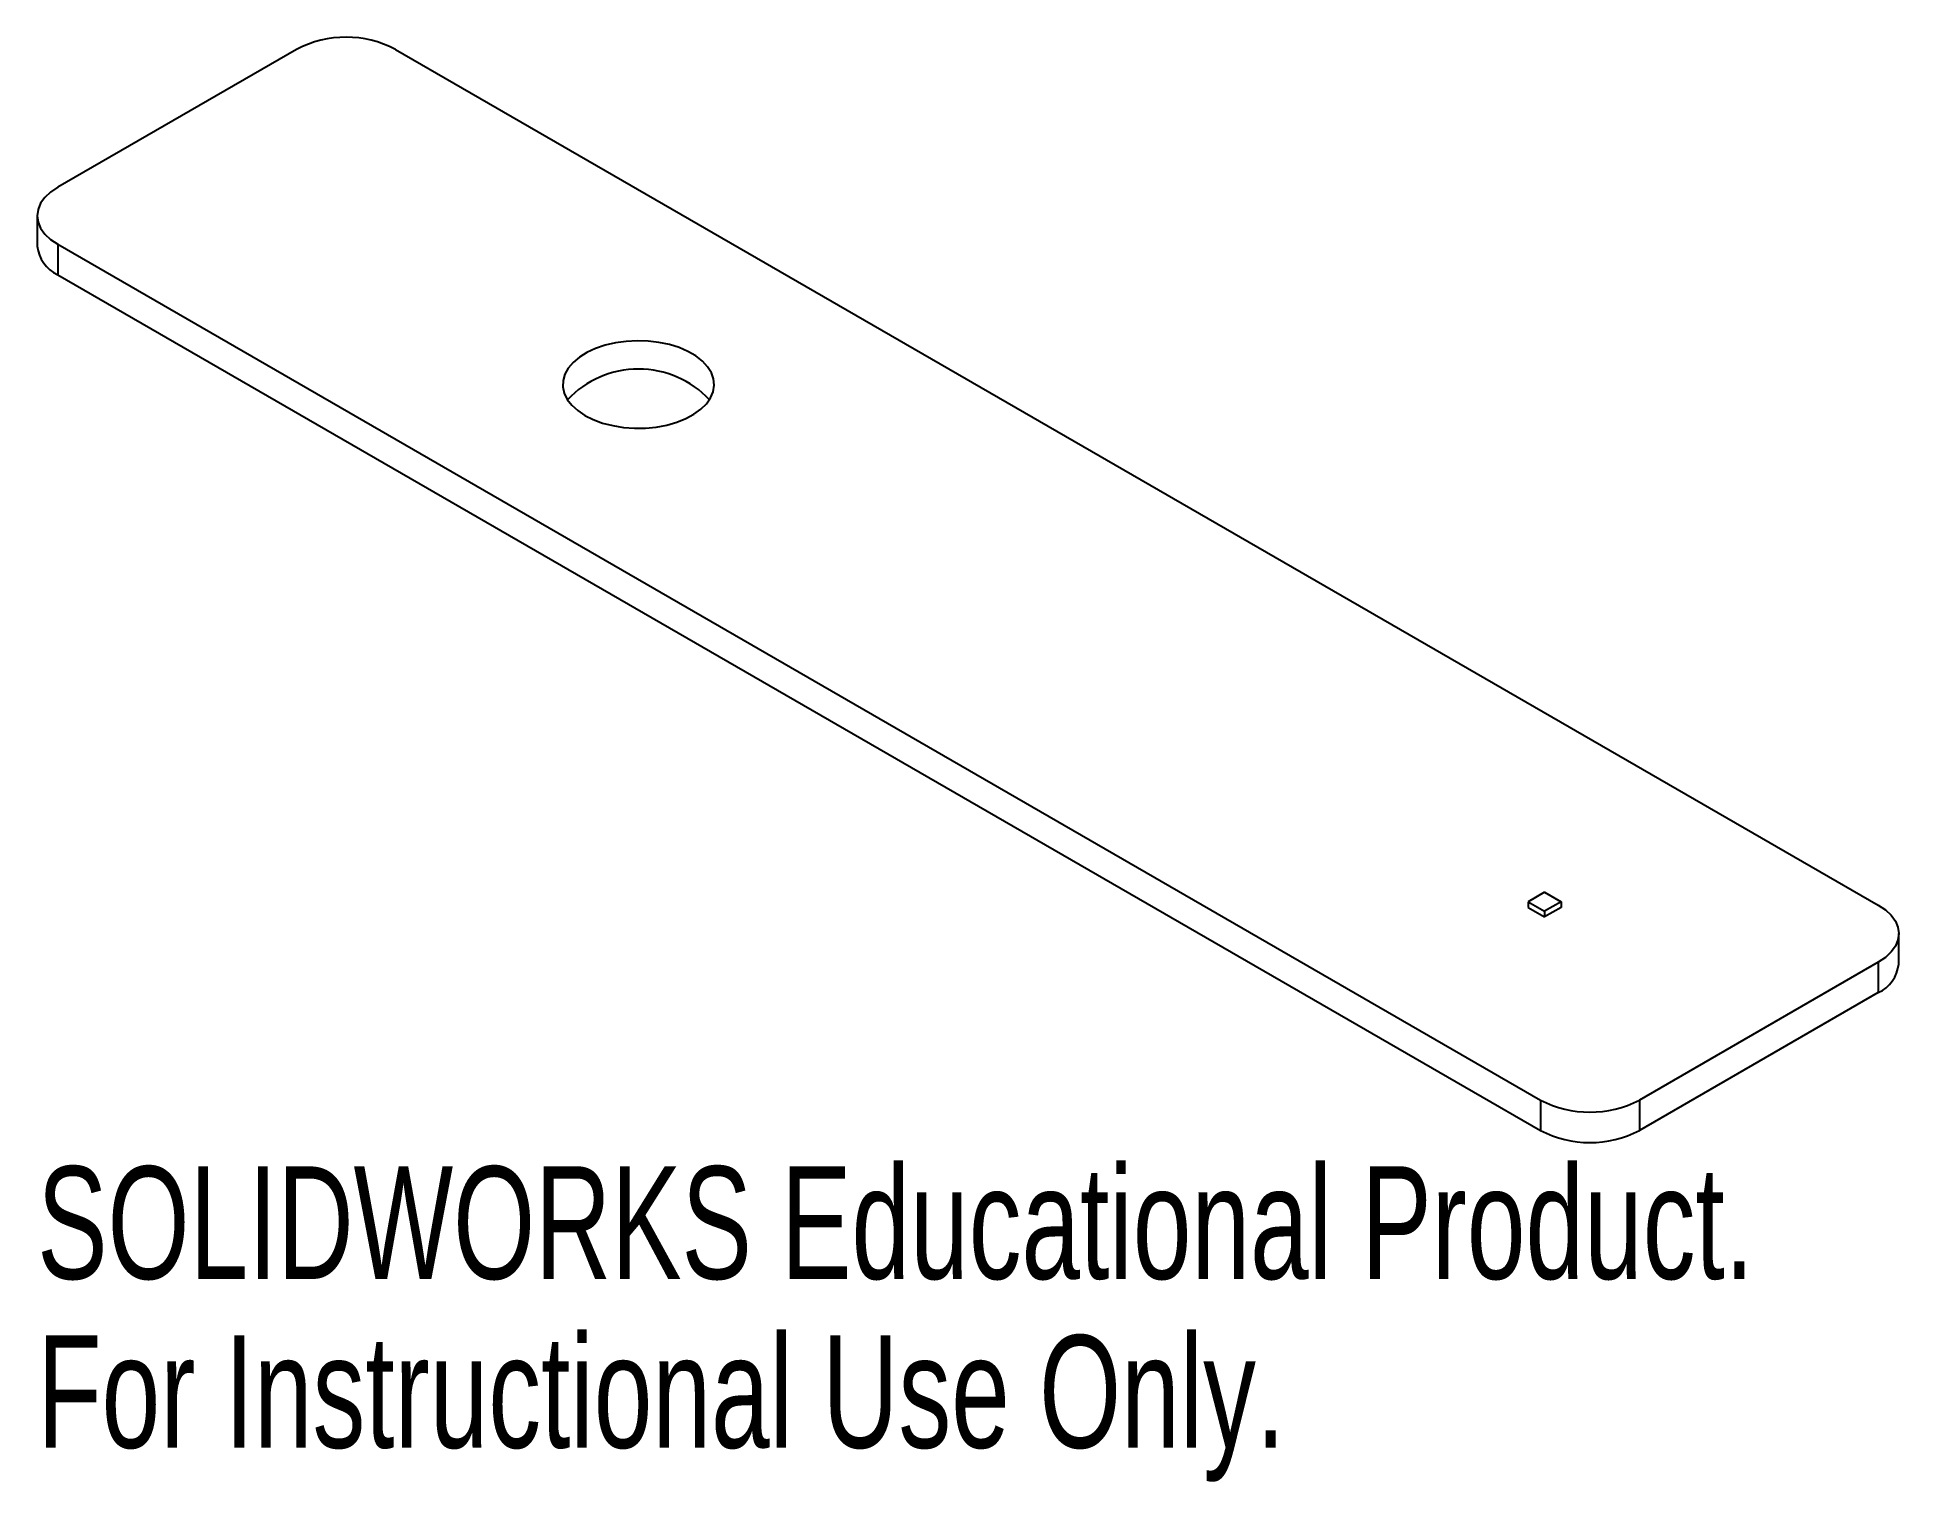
# Paper-space layout '_Isometric' of a CAD drawing. Header units: millimetres. Extents: x -39.9 to 39.9, y -37.6 to 24.4.
import ezdxf

# ---------------------------------------------------------------- set-up
doc = ezdxf.new("R2010")
doc.units = ezdxf.units.MM
doc.styles.add('SLDTEXTSTYLE0', font='TXT', dxfattribs={"width": 0.7})

psp = doc.layouts.new('_Isometric')

# ---------------------------------------------------------------- linework, layer by layer
at = {"color": 7, "linetype": 'Continuous', "lineweight": 25}
for p, q in [((-28.815, 23.86), (-39.068, 17.941)), ((-24.572, 23.86), (39.068, -12.879)), ((-39.946, 16.716), (-39.946, 15.41)), ((-39.068, 15.492), (24.572, -21.247)), ((-39.068, 15.492), (-39.068, 14.185)), ((-39.068, 14.185), (24.572, -22.553)), ((24.749, -12.328), (24.042, -12.736)), ((24.042, -12.736), (24.749, -13.144)), ((24.042, -12.736), (24.042, -12.981)), ((24.749, -12.328), (25.456, -12.736)), ((25.456, -12.736), (24.749, -13.144)), ((25.456, -12.736), (25.456, -12.981)), ((24.042, -12.981), (24.749, -13.389)), ((25.456, -12.981), (24.749, -13.389)), ((24.749, -13.144), (24.749, -13.389)), ((39.946, -15.41), (39.946, -14.103)), ((39.068, -15.328), (28.815, -21.247)), ((39.068, -15.328), (39.068, -16.634)), ((39.068, -16.634), (28.815, -22.553)), ((24.572, -21.247), (24.572, -22.553)), ((28.815, -21.247), (28.815, -22.553))]:
    psp.add_line(p, q, dxfattribs=at)
at = {"color": 7, "linetype": 'Continuous', "lineweight": 25, "flags": 128}
for points in [[(-39.068, 17.941), (-39.373, 17.734), (-39.619, 17.502), (-39.799, 17.251), (-39.909, 16.987), (-39.946, 16.716), (-39.909, 16.445), (-39.799, 16.181), (-39.619, 15.93), (-39.373, 15.698), (-39.068, 15.492)], [(-16.44, 8.144), (-16.081, 7.965), (-15.681, 7.818), (-15.248, 7.706), (-14.791, 7.632), (-14.32, 7.597), (-13.846, 7.602), (-13.378, 7.647), (-12.926, 7.731), (-12.5, 7.851), (-12.109, 8.007), (-11.762, 8.193), (-11.465, 8.407), (-11.225, 8.643), (-11.048, 8.897), (-10.936, 9.164), (-10.893, 9.436), (-10.919, 9.71), (-11.013, 9.978), (-11.175, 10.236), (-11.399, 10.477), (-11.682, 10.697), (-12.018, 10.891), (-12.399, 11.054), (-12.817, 11.184), (-13.263, 11.277), (-13.728, 11.331), (-14.201, 11.346), (-14.674, 11.321), (-15.135, 11.257), (-15.575, 11.155), (-15.985, 11.016), (-16.355, 10.845), (-16.678, 10.644), (-16.947, 10.419), (-17.156, 10.173), (-17.301, 9.912), (-17.379, 9.642), (-17.387, 9.368), (-17.327, 9.096), (-17.198, 8.832), (-17.005, 8.582), (-16.75, 8.351), (-16.44, 8.144)], [(39.068, -12.879), (39.373, -13.085), (39.619, -13.317), (39.799, -13.568), (39.909, -13.832), (39.946, -14.103), (39.909, -14.374), (39.799, -14.638), (39.619, -14.889), (39.373, -15.121), (39.068, -15.328)]]:
    psp.add_lwpolyline(points, dxfattribs=at)
at = {"color": 7, "linetype": 'Continuous', "lineweight": 25}
for centre, radius, start, end in [((-26.693, 19.804), 4.577, 62.39104, 117.60896), ((-38.424, 15.575), 1.532, 186.18746, 245.13268), ((-14.142, 5.953), 4.181, 43.22874, 136.77126), ((38.424, -15.245), 1.532, 294.86732, 353.81254), ((26.693, -17.191), 4.577, 242.39104, 297.60896), ((26.693, -18.497), 4.577, 242.39104, 297.60896)]:
    psp.add_arc(centre, radius, start, end, dxfattribs=at)

# ---------------------------------------------------------------- texts
at = {"color": 7, "linetype": 'Continuous', "char_height": 4.83362, "attachment_point": 1, "style": 'SLDTEXTSTYLE0'}
for s, insert in [('SOLIDWORKS Educational Product.', (-39.946, -24.094)), ('For Instructional Use Only.', (-39.946, -31.344))]:
    psp.add_mtext(s, dxfattribs=dict(at, insert=insert))

doc.saveas('drawing.dxf')
